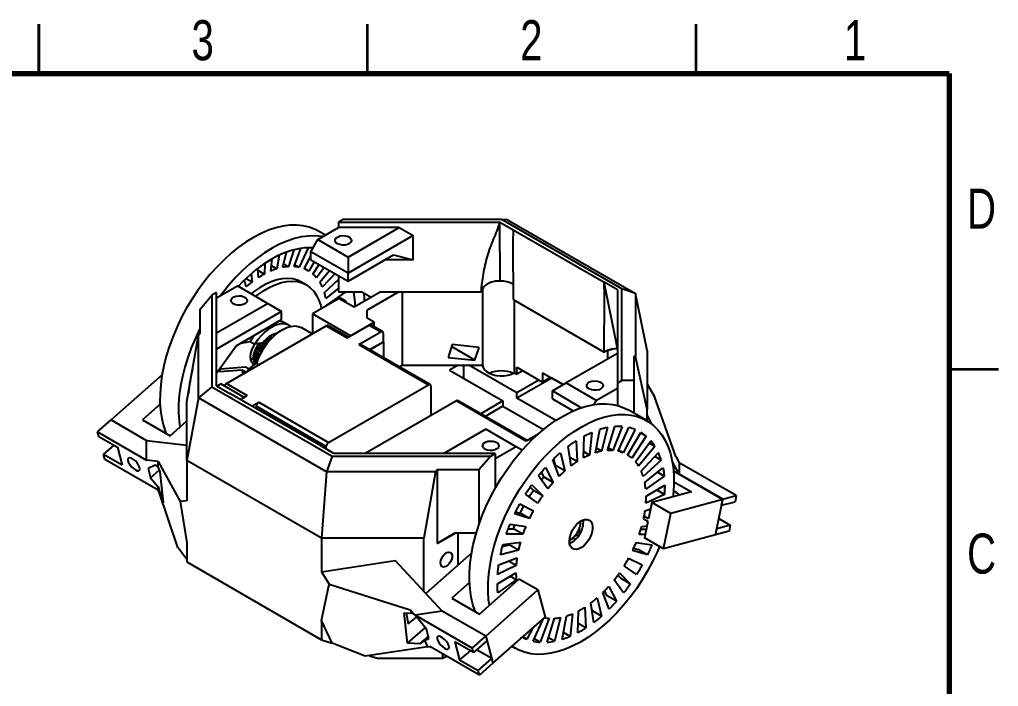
# Model space of a CAD drawing. Header units: inches. Extents: x 98 to 11594, y 76 to 8197.
# Drawn here: x 5731 to 11594, y 4201 to 8197 of the extents above; entities that cross this region are included whole.
import ezdxf

# ---------------------------------------------------------------- set-up
doc = ezdxf.new("R2010")
doc.units = ezdxf.units.IN
doc.header["$MEASUREMENT"] = 0
doc.styles.add('SLDTEXTSTYLE0', font='TXT', dxfattribs={"width": 0.75})

msp = doc.modelspace()

# ---------------------------------------------------------------- linework, layer by layer
at = {"color": 7, "linetype": 'Continuous', "lineweight": 35}
for p, q in [((5846.5, 8169.3), (5846.5, 7874)), ((5846.5, 7874), (5846.5, 8169.3)), ((7815, 7874), (7815, 8169.3)), ((9783.5, 7874), (9783.5, 8169.3)), ((11299.2, 6102.4), (11594.5, 6102.4))]:
    msp.add_line(p, q, dxfattribs=at)
at = {"color": 7, "linetype": 'Continuous', "lineweight": 70}
for p, q in [((393.7, 7874), (11299.2, 7874)), ((11299.2, 7874), (11299.2, 393.7))]:
    msp.add_line(p, q, dxfattribs=at)
at = {"color": 7, "linetype": 'Continuous', "lineweight": 25}
for p, q in [((7669.9, 6999.1), (7642.2, 6983.1)), ((7642.2, 6983.1), (8608.9, 6983.1)), ((7642.2, 6983.1), (7642.2, 6951)), ((8620.3, 6999.1), (7669.9, 6999.1)), ((8608.9, 6983.1), (8688.2, 6937.3)), ((8609.2, 6630), (8608.9, 6983.1)), ((9339.8, 6583.8), (8620.3, 6999.1)), ((8653.6, 6997.8), (8620.3, 6999.1)), ((8653.6, 6997.8), (9420.1, 6555.4)), ((7517.6, 6878.3), (7642.2, 6951)), ((7563.4, 6905), (7522.6, 6928.5)), ((8005.9, 6951), (7642.2, 6951)), ((7699.7, 6774.2), (8005.9, 6951)), ((8005.9, 6951), (8089.4, 6902.8)), ((8688.2, 6937.3), (9232.7, 6623)), ((7476.1, 6805.8), (7517.6, 6878.3)), ((7517.6, 6878.3), (7699.7, 6774.2)), ((8089.4, 6902.8), (7699.9, 6677.9)), ((8089.4, 6758.1), (8089.4, 6902.8)), ((7307.9, 6712.6), (7330.4, 6803.6)), ((7373.9, 6817.2), (7342.5, 6717.1)), ((7375.6, 6717), (7417, 6825.8)), ((7459.3, 6829.2), (7407.1, 6712.4)), ((7699.9, 6677.9), (7476.1, 6805.8)), ((7476.1, 6757.6), (7476.1, 6805.8)), ((7235.7, 6690.2), (7243.5, 6762.8)), ((7286.9, 6785.4), (7272.2, 6703.6)), ((7436.5, 6703.3), (7476.1, 6780.1)), ((7496.6, 6745.9), (7463.6, 6689.8)), ((7476.1, 6757.6), (7699.9, 6629.7)), ((7699.7, 6774.2), (7699.9, 6677.9)), ((7699.9, 6629.7), (7971.3, 6786.3)), ((8089.4, 6758.1), (7922.3, 6758.1)), ((7971.3, 6786.3), (8089.4, 6758.1)), ((7161.7, 6650.5), (7158.7, 6706.2)), ((7159.3, 6695.2), (7198.7, 6672.4)), ((7200.7, 6736.4), (7198.7, 6672.4)), ((7239.2, 6722.6), (7272.2, 6703.6)), ((7313.2, 6734), (7342.5, 6717.1)), ((7379.9, 6728.1), (7407.1, 6712.4)), ((7460.2, 6691.8), (7437.3, 6705)), ((7488.2, 6671.9), (7526.1, 6729)), ((7556.3, 6711.8), (7510.1, 6649.9)), ((7529, 6624), (7587.7, 6693.8)), ((7088.4, 6595.1), (7078.1, 6636.2)), ((7088.1, 6645.8), (7124.8, 6624.7)), ((7117.8, 6672.7), (7124.8, 6624.7)), ((7621, 6674.8), (7544.8, 6594.4)), ((7557.3, 6561.3), (7642.2, 6640.3)), ((7637.4, 6635.8), (7642.2, 6633)), ((7642.2, 6662.7), (7642.2, 6565.2)), ((7699.9, 6629.7), (7699.9, 6677.9)), ((6911.2, 6528.9), (7037.1, 6600.9)), ((7217.3, 6495.8), (7037.1, 6600.9)), ((7037.1, 6600.9), (7079.1, 6576.6)), ((7079.1, 6576.6), (7300.6, 6447.4)), ((7448.6, 6607.6), (7420.8, 6623.6)), ((7642.2, 6586.7), (7566.4, 6525.1)), ((8505, 6576.8), (8498.5, 6576.8)), ((8505, 6576.8), (8505, 6126.7)), ((9312.1, 6577.2), (9232.7, 6623)), ((9312.1, 6225.7), (9232.7, 6623)), ((9312.1, 6577.2), (9312.1, 6019.1)), ((9339.8, 6035.1), (9339.8, 6583.8)), ((9420.1, 6555.4), (9339.8, 6583.8)), ((6812.7, 6462.3), (6883.5, 6545.1)), ((6911.2, 6561.1), (6883.5, 6545.1)), ((6883.5, 6545.1), (6883.5, 5996.4)), ((6911.2, 6003.1), (6911.2, 6561.1)), ((7646.6, 6526.2), (7485.2, 6433.1)), ((7572.1, 6486), (7682.9, 6563.6)), ((7642.2, 6565.2), (7780.9, 6565.2)), ((7642.4, 6535.2), (7685.7, 6510.2)), ((7646.6, 6526.2), (7735.7, 6474.8)), ((7685.7, 6510.2), (7680.1, 6506.9)), ((7685.7, 6503.7), (7685.7, 6510.2)), ((7735.7, 6474.8), (7892.3, 6565.2)), ((7780.9, 6565.2), (7836.6, 6533.1)), ((8003.7, 6565.2), (7813.8, 6455.6)), ((7892.3, 6565.2), (8003.7, 6565.2)), ((8003.7, 6565.2), (8496.7, 6565.2)), ((8023.7, 6565.2), (8023.7, 6126.7)), ((8688.2, 6519.4), (9232.7, 6205)), ((8696.5, 6080.9), (8696.5, 6514.6)), ((9420.1, 6555.4), (9420.1, 6178.2)), ((9489.6, 6213.7), (9420.1, 6555.4)), ((6812.7, 6317.9), (6812.7, 6462.3)), ((6911.2, 6319), (7217.3, 6495.8)), ((7300.6, 6447.4), (7217.3, 6495.8)), ((7572.4, 6483.4), (7572.1, 6486)), ((7813.8, 6407.4), (7813.8, 6455.6)), ((7300.6, 6447.4), (6911.2, 6222.6)), ((7029.3, 6242.5), (7300.6, 6399.2)), ((7300.6, 6399.2), (7300.6, 6447.4)), ((7485.2, 6433.1), (7485.2, 6314.1)), ((7713.5, 6301.3), (7485.2, 6433.1)), ((7855.6, 6383.3), (7813.8, 6407.4)), ((7345.3, 6364.3), (7317.5, 6380.3)), ((7415.7, 6274), (7568.8, 6362.4)), ((7484.8, 6313.9), (7422.4, 6349.9)), ((7568.8, 6362.4), (7694, 6290)), ((7699.8, 6293.4), (7578.6, 6363.3)), ((7694, 6290), (7826.3, 6366.4)), ((7713.5, 6301.3), (7855.6, 6383.3)), ((7826.3, 6366.4), (7895.9, 6326.2)), ((7905.7, 6327.2), (7836.1, 6367.4)), ((7855.6, 6356.1), (7855.6, 6383.3)), ((6733.7, 5908.3), (6803.2, 6306.7)), ((6803.2, 6306.7), (6812.7, 6317.9)), ((6803.2, 5929.6), (6803.2, 6306.7)), ((6970.2, 6016.8), (7415.7, 6274)), ((7220.8, 6264.2), (7202, 6275)), ((7204.2, 6277.2), (7222.6, 6266.5)), ((7227.6, 6272.4), (7209.8, 6282.6)), ((7211.7, 6284.3), (7229.1, 6274.2)), ((7233, 6278.7), (7216.3, 6288.3)), ((7217.7, 6289.5), (7234.2, 6279.9)), ((7236.8, 6282.9), (7223.8, 6290.4)), ((7226.3, 6290.1), (7237.5, 6283.6)), ((7233.1, 6288.4), (7232.1, 6286.8)), ((7238.8, 6285), (7233.1, 6288.4)), ((7235.2, 6287.4), (7239, 6285.2)), ((7763.6, 6249.9), (7895.9, 6326.2)), ((7909.8, 6318.2), (7909.8, 6266.2)), ((6911.2, 6077.9), (7029.3, 6242.5)), ((7055.9, 6257.9), (7112.8, 6268.1)), ((7112.8, 6268.1), (7140.7, 6252.1)), ((7189.2, 6260.8), (7140.7, 6252.1)), ((7180.4, 6203.1), (7143.1, 6224.6)), ((7144.9, 6228.3), (7182.3, 6206.7)), ((7188.2, 6216.9), (7150.7, 6238.6)), ((7152.8, 6242.1), (7190.2, 6220.4)), ((7196.4, 6230.3), (7159.6, 6251.6)), ((7162.1, 6254.8), (7198.6, 6233.7)), ((7204.8, 6242.9), (7177.5, 6258.7)), ((7183.2, 6259.7), (7207, 6246)), ((7213.1, 6254.3), (7193.4, 6265.7)), ((7195.7, 6268.3), (7215.1, 6257)), ((7763.6, 6249.9), (8181.2, 6008.8)), ((8191.1, 6009.8), (7773.5, 6250.8)), ((7828.4, 6219.2), (7909.8, 6266.2)), ((7830.3, 6218), (7911.7, 6265)), ((7911.7, 6265), (7909.8, 6266.2)), ((7911.7, 6265), (7911.7, 6171)), ((8322.3, 6249.3), (8297.9, 6173.1)), ((8459.2, 6155.8), (8318.4, 6237.1)), ((8483.6, 6232), (8322.3, 6249.3)), ((8459.2, 6155.8), (8483.6, 6232)), ((7130.3, 6171.9), (7158.6, 6155.6)), ((7157.6, 6153), (7130.4, 6168.7)), ((7161.8, 6163.8), (7130.7, 6181.8)), ((7131.1, 6185.3), (7163.1, 6166.8)), ((7131.6, 6159.8), (7155.2, 6146.1)), ((7154.4, 6144), (7132.2, 6156.9)), ((7167.1, 6176.1), (7132.9, 6195.8)), ((7133.8, 6199.5), (7168.6, 6179.4)), ((7173.3, 6189.3), (7137.1, 6210.2)), ((7138.5, 6214), (7175, 6192.9)), ((8297.9, 6173.1), (8459.2, 6155.8)), ((9312.1, 6196.9), (9005.9, 6020.2)), ((9252.8, 6209.8), (9248.2, 6212.5)), ((9252.8, 6209.8), (9252.8, 6162.7)), ((9410.5, 6178.4), (9410.5, 6034)), ((9420.1, 6178.2), (9410.5, 6178.4)), ((9489.6, 5860), (9420.1, 6178.2)), ((9489.6, 6213.7), (9489.6, 5860)), ((6928.8, 6085.8), (6936.5, 6113.3)), ((6934, 6104.5), (7083.9, 6116.3)), ((7083.9, 6116.3), (7106.5, 6103.3)), ((7134.8, 6149.2), (7152.7, 6138.9)), ((7152.2, 6137.4), (7135.9, 6146.8)), ((7139.9, 6140.6), (7149.4, 6135.1)), ((7148.4, 6134.7), (7141.5, 6138.7)), ((7147.3, 6135.3), (7146.7, 6134.2)), ((7146.7, 6134.2), (7146.9, 6134.1)), ((7151.8, 6135.9), (7164.1, 6128.8)), ((8006.1, 6116.5), (8023.7, 6126.7)), ((8023.7, 6126.7), (8357.7, 6126.7)), ((8357.7, 6126.7), (8306.5, 6097.1)), ((8357.7, 6126.7), (8422.3, 6126.7)), ((8390, 6126.7), (8390, 6048.9)), ((8710.2, 5960.5), (8422.3, 6126.7)), ((8422.3, 6126.7), (8505, 6126.7)), ((8710.2, 6073), (8710.2, 6113.2)), ((8710.2, 6113.2), (8863.3, 6024.8)), ((6584.7, 6068.6), (6279.5, 5797.9)), ((6759.8, 6058.1), (6757.2, 6057.1)), ((6765.6, 6093.8), (6766, 6093.5)), ((7064.6, 6096.5), (6928.8, 6085.8)), ((7064.6, 6096.5), (7068.4, 6073.5)), ((7086.4, 6083.9), (7064.6, 6096.5)), ((8306.5, 6097.1), (8626.6, 5912.3)), ((8696.5, 6080.9), (8710.2, 6073)), ((8745, 6093.1), (8710.2, 6073)), ((8918.9, 6048.9), (8710.2, 5928.4)), ((8863.3, 6081.1), (8987.3, 6009.4)), ((8863.3, 6081.1), (8863.3, 6024.8)), ((8912, 6052.9), (8863.3, 6024.8)), ((8987.3, 6009.4), (8918.9, 6048.9)), ((8918.9, 6048.9), (8918.9, 6048.9)), ((6747.8, 6004.7), (6750.7, 6006.2)), ((6883.5, 5996.4), (6803.2, 5929.6)), ((6883.5, 5996.4), (7602.9, 5581.1)), ((6911.2, 6003.1), (6990.5, 5957.2)), ((6914.8, 6000.9), (6936.8, 6013.6)), ((7076, 5933.3), (6936.8, 6013.6)), ((6970.2, 6016.8), (7095.5, 5944.5)), ((7582.7, 5663.3), (8181.2, 6008.8)), ((8195.1, 6000.8), (8195.1, 5824)), ((8842.4, 6036.8), (8710.2, 5960.5)), ((8922.6, 5972.1), (9005.9, 6020.2)), ((9005.9, 6020.2), (9186.2, 5915)), ((9312.1, 5987), (9186.2, 5915)), ((9312.1, 6019.1), (9339.8, 6035.1)), ((9312.1, 6019.1), (9312.1, 5987)), ((9410.5, 6034), (9339.8, 6035.1)), ((9410.5, 6034), (9410.5, 5838.7)), ((9489.6, 6012.5), (9534.7, 5938.8)), ((6803.2, 5929.6), (6733.7, 5554.7)), ((7569.6, 5487.1), (6803.2, 5929.6)), ((7535, 5642.9), (6990.5, 5957.2)), ((7054, 5920.6), (7095.5, 5944.5)), ((7054, 5920.6), (7076, 5933.3)), ((8710.2, 5928.4), (8710.2, 5960.5)), ((8942.6, 5794.2), (8710.2, 5928.4)), ((9095.8, 5871), (8922.6, 5972.1)), ((8922.6, 5923.9), (8922.6, 5972.1)), ((8922.6, 5923.9), (9046.4, 5851.7)), ((9662.1, 5579.5), (9534.7, 5938.8)), ((6572.9, 5892.9), (6467, 5799.1)), ((6733.7, 5554.7), (6733.7, 5908.3)), ((7123.6, 5880.4), (7165.1, 5904.3)), ((7151.2, 5880.2), (7568.8, 5639.2)), ((7151.2, 5864.5), (7151.2, 5880.2)), ((7165.1, 5904.3), (7582.7, 5663.3)), ((8348.3, 5912.4), (7802.1, 5597.1)), ((8765.8, 5671.3), (8348.3, 5912.4)), ((8771.6, 5674.6), (8358.1, 5913.3)), ((8626.6, 5912.3), (8493.3, 5835.3)), ((8626.6, 5880.1), (8521.1, 5819.2)), ((8626.6, 5912.3), (8626.6, 5880.1)), ((8626.6, 5880.1), (8869.3, 5740.1)), ((9186.2, 5915), (9171.7, 5890.1)), ((9488, 5793.9), (9376.6, 5858.2)), ((9489.6, 5793), (9489.6, 5860)), ((9518.9, 5773.1), (9489.6, 5826.6)), ((6198.9, 5726.4), (6279.5, 5797.9)), ((6279.5, 5797.9), (6491.8, 5675.4)), ((6467, 5799.1), (6632.7, 5703.5)), ((6632.7, 5703.5), (6733.7, 5793)), ((9252.9, 5752.5), (9217.7, 5610.1)), ((9252.2, 5614.6), (9297.4, 5758.2)), ((9340, 5758.2), (9285.4, 5614.6)), ((9316.8, 5610), (9380.4, 5752.2)), ((6206.2, 5698.8), (6198.9, 5726.4)), ((6198.9, 5726.4), (6491.8, 5557.3)), ((6206.2, 5698.8), (6317.6, 5634.5)), ((6606.7, 5722.2), (6604.1, 5720)), ((8523.5, 5741.7), (8273.1, 5597.1)), ((8705.7, 5637.6), (8523.5, 5741.7)), ((8836.7, 5712.2), (8765.8, 5671.3)), ((9108.5, 5569.9), (9112.5, 5700.8)), ((9160.1, 5723.6), (9145.5, 5587.7)), ((9181.9, 5601.1), (9207, 5740.9)), ((9418.2, 5740.5), (9346.2, 5600.8)), ((9373.4, 5587.3), (9453.1, 5723.1)), ((9484.7, 5700.2), (9398, 5569.5)), ((9484.7, 5700.2), (9451, 5719.6)), ((6235.1, 5591.3), (6297.2, 5646.3)), ((6317.6, 5634.5), (6346.4, 5527)), ((6491.8, 5557.3), (6491.8, 5675.4)), ((6491.8, 5675.4), (6733.7, 5647.5)), ((7614.4, 5597.1), (7535, 5642.9)), ((7568.8, 5623.4), (7568.8, 5639.2)), ((8705.7, 5637.6), (8581, 5564.9)), ((8741.9, 5616.7), (8705.7, 5637.6)), ((9034.5, 5522.2), (9017.4, 5639.4)), ((9064.9, 5672.6), (9071.4, 5548)), ((9285.4, 5614.6), (9257.3, 5630.8)), ((9419.8, 5547.5), (9512.8, 5671.9)), ((9537.1, 5638.5), (9438.7, 5521.5)), ((9537.1, 5638.5), (9502.7, 5658.4)), ((6242.5, 5563.7), (6235.1, 5591.3)), ((6346.4, 5527), (6235.1, 5591.3)), ((7602.9, 5581.1), (7569.6, 5487.1)), ((7602.9, 5581.1), (8553.3, 5581.1)), ((8581, 5597.1), (7614.4, 5597.1)), ((8553.3, 5581.1), (8482.6, 5498.3)), ((8553.3, 5581.1), (8581, 5597.1)), ((8581, 5597.1), (8581, 5564.9)), ((8970.7, 5601.4), (8998.2, 5492.7)), ((9071.4, 5548), (9027, 5573.7)), ((9145.5, 5587.7), (9109.7, 5608.3)), ((9217.7, 5610.1), (9186.8, 5628)), ((9346.2, 5600.8), (9319.6, 5616.2)), ((9454.5, 5491.9), (9557.4, 5600.4)), ((9573.5, 5557.9), (9537, 5578.9)), ((9662.1, 5579.5), (9683.1, 5541.2)), ((6242.5, 5563.7), (6561.1, 5379.7)), ((6561.1, 5549.3), (6491.8, 5557.3)), ((6543, 5527.7), (6501.7, 5506.1)), ((6561.1, 5517.3), (6543, 5527.7)), ((6561.1, 5549.3), (6692.5, 5308.5)), ((6561.1, 5517.3), (6561.1, 5549.3)), ((6574.4, 5486.8), (6561.1, 5517.3)), ((7540.9, 5088.7), (6733.7, 5554.7)), ((6733.7, 5554.7), (6733.7, 5312.6)), ((8881.1, 5512.5), (8928.4, 5423.5)), ((8962.7, 5459.6), (8925.1, 5559)), ((8937.3, 5545.3), (8931.6, 5542)), ((8942.5, 5524.8), (8932.1, 5565.9)), ((8939.2, 5521.9), (8942.5, 5524.8)), ((8998.2, 5492.7), (8942.5, 5524.8)), ((9573.5, 5557.9), (9467, 5458.8)), ((9476.2, 5422.6), (9585.3, 5511.3)), ((9683.1, 5473), (9640.9, 5550.1)), ((9683.1, 5541.2), (9683.1, 5473)), ((10024.4, 5344.2), (9683.1, 5541.2)), ((6501.7, 5506.1), (6516.3, 5451.5)), ((6516.3, 5451.5), (6569.3, 5498.5)), ((6594.4, 5303.8), (6574.4, 5486.8)), ((7569.6, 5487.1), (7540.9, 5088.7)), ((8223, 5487.1), (7569.6, 5487.1)), ((8223, 5487.1), (8153.5, 5088.7)), ((8232.5, 5498.3), (8223, 5487.1)), ((8482.6, 5498.3), (8232.5, 5498.3)), ((8232.5, 5498.3), (8232.5, 5058.1)), ((8482.6, 5498.3), (8482.6, 5169.4)), ((8895.7, 5384.5), (8838.9, 5462.4)), ((8872.8, 5455.6), (8857.2, 5484.9)), ((8928.4, 5423.5), (8872.8, 5455.6)), ((9592.6, 5461.1), (9481.9, 5383.5)), ((9592.6, 5461.1), (9552.2, 5484.4)), ((9648.7, 5492.1), (9943.6, 5321.9)), ((9943.7, 5322.6), (9683.1, 5473)), ((6516.3, 5451.5), (6561.1, 5396.6)), ((6561.1, 5379.7), (6561.1, 5396.6)), ((6561.1, 5396.6), (6572.8, 5353.5)), ((8809, 5375.2), (8789.3, 5395)), ((8799.1, 5409.1), (8864.7, 5343.1)), ((9484.1, 5342), (9595.4, 5407.8)), ((9651.1, 5427.5), (9756.1, 5366.9)), ((6567.7, 5364.6), (6561.1, 5379.7)), ((6679.5, 5032.7), (6567.7, 5364.6)), ((6572.8, 5353.5), (6587.5, 5366.6)), ((6572.8, 5353.5), (6594.4, 5303.8)), ((8835.8, 5299.6), (8761.9, 5353.1)), ((8864.7, 5343.1), (8809, 5375.2)), ((9593.7, 5351.7), (9482.7, 5298.5)), ((9756.1, 5366.9), (9518.9, 5303.4)), ((9593.7, 5351.7), (9546.6, 5378.9)), ((9680.6, 5346.7), (9680.8, 5348.7)), ((9943.7, 5322.6), (10024.4, 5344.2)), ((10024.4, 5344.2), (10017, 5308.1)), ((6733.7, 5312.6), (6692.5, 5308.5)), ((6692.5, 5308.5), (6733.7, 5061.5)), ((8727.8, 5295), (8809.3, 5254.3)), ((9518.9, 5303.4), (9499, 5206)), ((9631.6, 5238.3), (9518.9, 5303.4)), ((9943.6, 5321.9), (9631.6, 5238.3)), ((9900.1, 5109.5), (9943.6, 5321.9)), ((9936.3, 5286.5), (9943.7, 5322.6)), ((9936.3, 5286.5), (10017, 5308.1)), ((8785.3, 5207.8), (8697, 5235.2)), ((8703.3, 5248.1), (8729.6, 5239.9)), ((8785.3, 5207.8), (8729.6, 5239.9)), ((9499, 5206), (9472.5, 5221.3)), ((9477.8, 5253.2), (9511.1, 5265.5)), ((9588.2, 5026), (9631.6, 5238.3)), ((8669.8, 5174.2), (8764.1, 5160.4)), ((9090.3, 5162.8), (9087.3, 5164.6)), ((9092.6, 5176.8), (9088.7, 5179.1)), ((9092.8, 5190), (9091.5, 5190.7)), ((9457.8, 5159.2), (9490.3, 5163.5)), ((9495.4, 5188.4), (9468.9, 5203.7)), ((9469.5, 5206.7), (9469.5, 5206.7)), ((9495.4, 5188.4), (9475.4, 5091.1)), ((9988.2, 5167.2), (9907.5, 5145.6)), ((9920, 5206.6), (9988.2, 5167.2)), ((9988.2, 5167.2), (9980.8, 5131.1)), ((8232.5, 5058.1), (8343.9, 5122.4)), ((8330.9, 5114.9), (8232.5, 5058.1)), ((8343.9, 5122.4), (8330.9, 5114.9)), ((8343.9, 5122.4), (8467.7, 5122.4)), ((8356.6, 5122.4), (8356.6, 4927.4)), ((8745.9, 5112.6), (8646.4, 5112.8)), ((8658.1, 5144.8), (8690.2, 5144.7)), ((8745.9, 5112.6), (8690.2, 5144.7)), ((9083, 5107.7), (9055.1, 5102.1)), ((9059.4, 5104.9), (9061.2, 5103.9)), ((9072.7, 5105.7), (9063.2, 5111.1)), ((9069.7, 5117), (9070.4, 5116.6)), ((9080.2, 5134), (9079.2, 5134.5)), ((9083.2, 5144.4), (9083.2, 5108.1)), ((9086.1, 5148.4), (9084.1, 5149.6)), ((9479.6, 5111.4), (9442.7, 5111.4)), ((9453.2, 5143.4), (9486.2, 5143.4)), ((9900.1, 5109.5), (9588.2, 5026)), ((9900.1, 5109.5), (9907.5, 5145.6)), ((9980.8, 5131.1), (9900.1, 5109.5)), ((6733.7, 5061.5), (6733.7, 4946.8)), ((8153.5, 5088.7), (7540.9, 5088.7)), ((7540.9, 5088.7), (7540.9, 4887.5)), ((8153.5, 4770.2), (8153.5, 5088.7)), ((8623.8, 5039.5), (8663.5, 5049.5)), ((8627.1, 5051.3), (8730.9, 5064.8)), ((8661, 5055.7), (8664.4, 5053.7)), ((8719.2, 5017.3), (8663.5, 5049.5)), ((9024.9, 5078.1), (9028.9, 5075.8)), ((9036.4, 5085.2), (9040.1, 5083.2)), ((9061.9, 5081.8), (9044.7, 5091.6)), ((9048.2, 5094.2), (9051, 5092.6)), ((9424.6, 5063.6), (9518.9, 5049.8)), ((9588.2, 5026), (9475.4, 5091.1)), ((6733.7, 4962.2), (6679.5, 5032.7)), ((8439.2, 5000.6), (8165.2, 4757.6)), ((8719.2, 5017.3), (8612, 4990.3)), ((9491.7, 4988.8), (9403.4, 5016.2)), ((9409.5, 5029.2), (9436, 5021)), ((9491.7, 4988.8), (9436, 5021)), ((6733.7, 4946.8), (7540.9, 4480.8)), ((7540.9, 4887.5), (7980.7, 4955.5)), ((7980.7, 4955.5), (8262.7, 4653)), ((8706, 4925.5), (8595, 4872.3)), ((8601.3, 4930.5), (8710.8, 4970.8)), ((8706, 4925.5), (8660, 4952.1)), ((9379.4, 4969.7), (9460.9, 4929)), ((7540.9, 4887.5), (7585.9, 4813.8)), ((8593.3, 4816.2), (8704.6, 4882)), ((9333.9, 4847), (9314, 4867.1)), ((9324, 4880.9), (9389.6, 4814.9)), ((9426.7, 4870.9), (9352.9, 4924.5)), ((7540.9, 4595.5), (7585.9, 4813.8)), ((7585.9, 4813.8), (8070.8, 4660.9)), ((8426.8, 4824.6), (8319.7, 4729.6)), ((8485.3, 4634), (8722.5, 4844.3)), ((8706.8, 4840.5), (8596.1, 4762.9)), ((8706.8, 4840.5), (8670.2, 4861.6)), ((8835.3, 4779.2), (8722.5, 4844.3)), ((9349.8, 4761.6), (9293, 4839.5)), ((9389.6, 4814.9), (9333.9, 4847)), ((8523.3, 4502.6), (8835.3, 4779.2)), ((8835.3, 4779.2), (8878.7, 4617)), ((9263.5, 4665), (9225.9, 4764.4)), ((9251.9, 4743.6), (9235.7, 4774.2)), ((9260.2, 4800.5), (9307.6, 4711.5)), ((8319.7, 4729.6), (8485.3, 4634)), ((9171.2, 4584.6), (9154.1, 4701.8)), ((9190.5, 4731.3), (9217.9, 4622.6)), ((9307.6, 4711.5), (9251.9, 4743.6)), ((8036, 4643), (8080.4, 4640.2)), ((8055.9, 4460.1), (8036, 4643)), ((8046.8, 4642.4), (8058.4, 4576.8)), ((8101.4, 4628.1), (8070.8, 4660.9)), ((8070.8, 4660.9), (8080.4, 4640.2)), ((8098.6, 4629.7), (8080.4, 4640.2)), ((8262.7, 4653), (8101.4, 4628.1)), ((8523.3, 4502.6), (8262.7, 4653)), ((8460.1, 4653.4), (8456.8, 4650.5)), ((9043.2, 4636.3), (9028.6, 4500.4)), ((9076.1, 4523.2), (9080.2, 4654.1)), ((9117.3, 4676), (9123.8, 4551.4)), ((9162.3, 4654.7), (9159.3, 4666.6)), ((9217.9, 4622.6), (9162.3, 4654.7)), ((7603.8, 4459.9), (7540.9, 4595.5)), ((7540.9, 4595.5), (7540.9, 4480.8)), ((8058.4, 4576.8), (8109, 4616.9)), ((8168.6, 4543.8), (8098.6, 4629.7)), ((8442.7, 4431.1), (8101.4, 4628.1)), ((8566.8, 4340.4), (8878.7, 4617)), ((8808.3, 4471.8), (8869.5, 4608.9)), ((8903.3, 4609.4), (8848.7, 4465.8)), ((8891.3, 4465.8), (8936.4, 4609.4)), ((8971, 4613.9), (8935.8, 4471.5)), ((8981.7, 4483.1), (9006.7, 4622.9)), ((9123.8, 4551.4), (9077.8, 4577.9)), ((8055.9, 4460.1), (8161, 4553.2)), ((8183.3, 4489.2), (8168.6, 4543.8)), ((8806.1, 4552.6), (8770.5, 4483.5)), ((9028.6, 4500.4), (8988.9, 4523.3)), ((7540.9, 4480.8), (7603.8, 4459.9)), ((7802.4, 4381.5), (7603.8, 4459.9)), ((8128.3, 4455.4), (8055.9, 4460.1)), ((8128.3, 4455.4), (8180, 4501.3)), ((8156.9, 4475.4), (8128.3, 4455.4)), ((8156.9, 4475.4), (8183.3, 4489.2)), ((8156.9, 4475.4), (8174.2, 4438.1)), ((8450.1, 4403.5), (8338.7, 4467.8)), ((8338.7, 4467.8), (8367.5, 4360.2)), ((8442.7, 4431.1), (8523.3, 4502.6)), ((8530.7, 4475), (8450.1, 4403.5)), ((8523.3, 4502.6), (8530.7, 4475)), ((8523.3, 4502.6), (8566.8, 4340.4)), ((8770.5, 4483.5), (8744.8, 4498.3)), ((8848.7, 4465.8), (8814.5, 4485.6)), ((8935.8, 4471.5), (8899.7, 4492.4)), ((8174.2, 4438.1), (7802.4, 4381.5)), ((8174.2, 4438.1), (8188.6, 4440.2)), ((8486.3, 4268.4), (8188.6, 4440.2)), ((8429.6, 4415.3), (8367.5, 4360.2)), ((8450.1, 4403.5), (8442.7, 4431.1)), ((8559.5, 4367.5), (8468.6, 4420)), ((8680.8, 4441.5), (8700.7, 4430.1)), ((7827.4, 4385.3), (7874.9, 4369.5)), ((7874.9, 4369.5), (8264.8, 4369.5)), ((8264.8, 4396.2), (8264.8, 4369.5)), ((8264.8, 4369.5), (8288, 4382.8)), ((8367.5, 4360.2), (8478.9, 4295.9)), ((8478.9, 4295.9), (8559.5, 4367.5)), ((8566.9, 4339.9), (8486.3, 4268.4)), ((8559.5, 4367.5), (8566.9, 4339.9)), ((8486.3, 4268.4), (8478.9, 4295.9))]:
    msp.add_line(p, q, dxfattribs=at)
at = {"color": 1, "linetype": 'Continuous', "lineweight": 25}
for p, q in [((9312.1, 5987), (9312.1, 5884.9)), ((8581, 5564.9), (8581, 5389.2))]:
    msp.add_line(p, q, dxfattribs=at)
at = {"color": 7, "linetype": 'Continuous', "lineweight": 25, "flags": 128}
for points in [[(7522.6, 6928.5), (7501.1, 6939.7), (7466.5, 6952.8), (7429.8, 6961.3), (7391.1, 6965.2), (7350.8, 6964.4), (7308.9, 6959), (7266, 6948.9), (7222.1, 6934.3), (7177.6, 6915.2), (7132.8, 6891.8), (7088, 6864.2), (7043.5, 6832.6), (6999.5, 6797.2), (6956.3, 6758.3), (6914.3, 6716), (6873.6, 6670.6), (6834.7, 6622.6), (6797.6, 6572.1), (6762.6, 6519.4), (6730.1, 6465), (6700.1, 6409.2), (6672.9, 6352.3), (6648.7, 6294.8), (6627.6, 6236.9), (6609.7, 6179.1), (6595.2, 6121.8), (6584.2, 6065.2), (6576.7, 6009.8), (6572.8, 5956), (6572.4, 5904), (6575.7, 5854.3), (6582.6, 5807.1), (6593, 5762.7), (6606.9, 5721.5), (6608.6, 5717.4)], [(7547.7, 6895.9), (7541.2, 6897), (7502.5, 6900.9), (7462.1, 6900.1), (7420.3, 6894.7), (7377.3, 6884.6), (7333.5, 6870), (7289, 6850.9), (7244.2, 6827.5), (7199.4, 6799.9), (7154.8, 6768.3), (7110.8, 6732.9), (7067.7, 6694), (7025.6, 6651.7), (6985, 6606.4), (6946, 6558.3), (6933.4, 6541.6)], [(7635.8, 6853.8), (7626.4, 6861.4), (7621.8, 6870.4), (7622.4, 6879.7), (7628.3, 6888.4), (7638.8, 6895.6), (7652.7, 6900.4), (7668.6, 6902.3), (7684.6, 6901.1), (7699.2, 6897), (7710.6, 6890.4), (7717.8, 6882), (7719.8, 6872.7), (7716.4, 6863.6), (7708.2, 6855.5), (7695.8, 6849.5), (7680.7, 6846.1), (7664.5, 6845.7), (7649, 6848.4), (7635.8, 6853.8)], [(7488.9, 6828.3), (7479.1, 6828.9), (7440.9, 6828.4), (7401.3, 6823.2), (7360.4, 6813.5), (7318.8, 6799.1), (7276.5, 6780.4), (7234, 6757.3), (7191.5, 6730.1), (7149.4, 6698.9), (7107.9, 6664), (7067.4, 6625.7), (7041.2, 6598.5)], [(7420.8, 6623.6), (7395.6, 6635.4), (7367.4, 6642.9), (7337.2, 6645.7), (7305.2, 6643.9), (7272, 6637.3), (7237.8, 6626.1), (7203.1, 6610.3), (7168.1, 6590.3), (7133.3, 6566.1), (7117.9, 6554)], [(7145.6, 6537.8), (7161.2, 6550), (7196, 6574.2), (7230.9, 6594.3), (7265.7, 6610), (7299.9, 6621.2), (7333.1, 6627.8), (7365, 6629.7), (7395.2, 6626.8), (7423.4, 6619.3), (7449.4, 6607.1), (7472.7, 6590.5), (7493.1, 6569.6), (7510.5, 6544.6), (7524.7, 6515.8), (7535.4, 6483.5), (7539.7, 6464.5)], [(7198.7, 6672.4), (7194.1, 6669.9), (7189.5, 6667.3), (7184.8, 6664.7), (7180.2, 6662), (7175.6, 6659.2), (7170.9, 6656.4), (7166.3, 6653.5), (7161.7, 6650.5)], [(7124.8, 6624.7), (7120.2, 6621.2), (7115.6, 6617.6), (7111.1, 6614), (7106.5, 6610.4), (7102, 6606.6), (7097.5, 6602.8), (7092.9, 6599), (7088.4, 6595.1)], [(7011.5, 6493.4), (7002, 6501), (6997.4, 6509.9), (6998.1, 6519.3), (7004, 6528), (7014.4, 6535.1), (7028.4, 6539.9), (7044.2, 6541.8), (7060.3, 6540.7), (7074.8, 6536.6), (7086.3, 6530), (7093.4, 6521.6), (7095.4, 6512.3), (7092.1, 6503.1), (7083.8, 6495.1), (7071.4, 6489.1), (7056.4, 6485.7), (7040.2, 6485.3), (7024.6, 6487.9), (7011.5, 6493.4)], [(7741.3, 6478.1), (7740.6, 6503), (7736.5, 6549.5), (7734.2, 6565.2)], [(7797, 6510.2), (7796.7, 6524.9), (7795, 6557.1)], [(6812.7, 6347.4), (6811.5, 6344.9), (6784.3, 6288.1), (6760.1, 6230.5), (6738.9, 6172.6), (6721.1, 6114.8), (6706.6, 6057.5), (6695.5, 6000.9), (6688, 5945.5), (6684.1, 5891.7), (6683.8, 5839.7), (6687.1, 5790), (6691.7, 5755.8)], [(7354.1, 6358.2), (7351.7, 6360.1), (7334.8, 6369.2), (7315.5, 6373.7), (7294.4, 6373.3), (7271.9, 6368.2), (7248.7, 6358.4), (7225.2, 6344.3), (7202.1, 6326), (7179.9, 6304.2), (7159.3, 6279.4), (7140.7, 6252.1)], [(7151.8, 6135.9), (7163.4, 6167.6), (7178.1, 6198.8), (7195.5, 6228.9), (7215.2, 6257.1), (7236.9, 6282.9), (7260, 6305.8), (7284.1, 6325.2), (7308.6, 6340.7), (7333.1, 6352), (7356.9, 6358.8), (7379.5, 6361), (7400.6, 6358.6), (7419.6, 6351.5), (7422.4, 6349.9)], [(7140.2, 6306.6), (7131.4, 6295.4), (7112.8, 6268.1)], [(7223.8, 6290.4), (7222.8, 6288.4), (7221.8, 6287.1)], [(7135.4, 6129.2), (7130.4, 6132.8), (7121.8, 6143.6), (7116.6, 6158.3), (7115, 6175.9), (7117.2, 6195.7), (7123, 6216.5), (7132.2, 6237.1), (7141.1, 6252.2)], [(7144.1, 6224.1), (7144.2, 6224), (7144.8, 6222.6), (7144.8, 6220.7), (7144.1, 6218.7), (7143, 6216.7), (7141.6, 6215.1), (7140, 6214.2), (7138.5, 6214)], [(7150.7, 6238.6), (7151.5, 6237.6), (7151.8, 6235.9), (7151.5, 6234), (7150.7, 6231.9), (7149.4, 6230.1), (7147.8, 6228.8), (7146.3, 6228.1), (7144.9, 6228.3)], [(7159.6, 6251.6), (7160.2, 6250.3), (7160.2, 6248.5), (7159.7, 6246.4), (7158.6, 6244.4), (7157.1, 6242.8), (7155.5, 6241.8), (7154, 6241.5), (7153.6, 6241.6)], [(7116.2, 6160.3), (7131.5, 6167.8), (7131.7, 6167.9)], [(6766.9, 6099.1), (6759.3, 6067.2), (6749.1, 6013.6), (6742.5, 5961.3), (6742, 5956)], [(7141.5, 6143.6), (7141.1, 6142.5), (7139.9, 6140.6)], [(8505, 6126.7), (8507.5, 6112.9), (8515.1, 6099.8), (8527.3, 6087.9), (8543.7, 6077.7), (8563.4, 6069.8), (8585.5, 6064.5), (8609.2, 6062.1), (8633.1, 6062.6), (8656.4, 6066), (8677.8, 6072.2), (8696.5, 6080.9)], [(9143.1, 5983.6), (9133.7, 5991.3), (9129.1, 6000.2), (9129.7, 6009.6), (9135.6, 6018.3), (9146.1, 6025.4), (9160, 6030.2), (9175.9, 6032.1), (9191.9, 6031), (9206.5, 6026.9), (9218, 6020.2), (9225.1, 6011.8), (9227.1, 6002.6), (9223.8, 5993.4), (9215.5, 5985.4), (9203.1, 5979.3), (9188, 5975.9), (9171.8, 5975.5), (9156.3, 5978.2), (9143.1, 5983.6)], [(8462.7, 4647.1), (8461, 4651.2), (8447.1, 4692.4), (8436.7, 4736.8), (8429.8, 4783.9), (8426.5, 4833.7), (8426.8, 4885.6), (8430.7, 4939.5), (8438.3, 4994.9), (8449.3, 5051.4), (8463.8, 5108.8), (8481.7, 5166.6), (8502.8, 5224.5), (8527, 5282), (8554.2, 5338.9), (8584.2, 5394.7), (8616.7, 5449.1), (8651.6, 5501.7), (8688.7, 5552.2), (8727.7, 5600.3), (8768.4, 5645.6), (8810.4, 5687.9), (8853.5, 5726.9), (8897.5, 5762.3), (8942.1, 5793.9), (8986.9, 5821.5), (9031.7, 5844.9), (9076.2, 5864), (9120, 5878.6), (9163, 5888.6), (9204.8, 5894.1), (9245.2, 5894.8), (9283.9, 5891), (9320.6, 5882.4), (9355.1, 5869.4), (9376.6, 5858.2)], [(8545.4, 4687.3), (8541.2, 4719.7), (8537.9, 4769.4), (8538.2, 4821.4), (8542.1, 4875.2), (8549.6, 4930.6), (8560.6, 4987.1), (8575.1, 5044.5), (8593, 5102.3), (8614.1, 5160.2), (8638.4, 5217.7), (8665.5, 5274.6), (8695.5, 5330.4), (8728.1, 5384.8), (8763, 5437.4), (8800.1, 5488), (8839.1, 5536), (8879.7, 5581.4), (8921.7, 5623.6), (8964.9, 5662.6), (9008.9, 5698), (9053.4, 5729.6), (9098.3, 5757.2), (9143, 5780.6), (9187.5, 5799.7), (9231.4, 5814.3), (9274.4, 5824.3), (9316.2, 5829.8), (9356.6, 5830.6), (9395.2, 5826.7), (9431.9, 5818.2), (9466.5, 5805.1), (9498.6, 5787.5), (9528.1, 5765.5), (9554.8, 5739.3), (9578.5, 5709), (9599, 5674.9), (9616.3, 5637.1), (9630.2, 5595.9), (9640.6, 5551.5), (9647.5, 5504.3), (9650.8, 5454.6), (9650.5, 5402.6), (9646.6, 5348.8), (9645.3, 5337.2)], [(9112.5, 5700.8), (9118.5, 5703.9), (9124.5, 5707), (9130.4, 5710), (9136.3, 5712.9), (9142.3, 5715.7), (9148.2, 5718.4), (9154.1, 5721), (9160.1, 5723.6)], [(8518.8, 5623.2), (8509.3, 5630.8), (8504.7, 5639.8), (8505.4, 5649.1), (8511.3, 5657.8), (8521.8, 5665), (8535.7, 5669.8), (8551.5, 5671.7), (8567.6, 5670.5), (8582.2, 5666.4), (8593.6, 5659.8), (8600.7, 5651.4), (8602.7, 5642.1), (8599.4, 5633), (8591.1, 5624.9), (8578.7, 5618.9), (8563.7, 5615.5), (8547.5, 5615.1), (8531.9, 5617.8), (8518.8, 5623.2)], [(9017.4, 5639.4), (9023.3, 5643.8), (9029.2, 5648.2), (9035.2, 5652.4), (9041.1, 5656.6), (9047, 5660.8), (9053, 5664.8), (9058.9, 5668.8), (9064.9, 5672.6)], [(6425.4, 5498.4), (6436.2, 5493.7), (6444.8, 5493.2), (6450.4, 5496.9), (6452.3, 5504.3), (6450.3, 5514.8), (6444.6, 5527.2), (6435.9, 5540), (6425, 5552.1), (6413.2, 5561.9), (6401.8, 5568.5), (6391.9, 5571.2), (6384.7, 5569.6), (6380.9, 5564), (6380.9, 5554.9), (6384.8, 5543.3), (6392.2, 5530.5), (6402.1, 5517.9), (6413.6, 5506.8), (6425.4, 5498.4)], [(8925.1, 5559), (8930.7, 5564.5), (8936.4, 5570), (8942.1, 5575.4), (8947.8, 5580.7), (8953.5, 5586), (8959.2, 5591.2), (8965, 5596.3), (8970.7, 5601.4)], [(8838.9, 5462.4), (8844.1, 5468.8), (8849.2, 5475.2), (8854.5, 5481.6), (8859.7, 5487.9), (8865, 5494.1), (8870.3, 5500.3), (8875.7, 5506.4), (8881.1, 5512.5)], [(9071.4, 5548), (9066.8, 5545), (9062.2, 5542), (9057.5, 5538.8), (9052.9, 5535.6), (9048.3, 5532.3), (9043.7, 5529), (9039.1, 5525.6), (9034.5, 5522.2)], [(9585.3, 5511.3), (9586.4, 5505.2), (9587.5, 5499.1), (9588.5, 5492.9), (9589.5, 5486.6), (9590.4, 5480.3), (9591.2, 5474), (9591.9, 5467.6), (9592.6, 5461.1)], [(8857, 5437.5), (8860.3, 5441.3), (8864.4, 5446.1), (8868.6, 5450.9), (8872.8, 5455.6)], [(8998.2, 5492.7), (8993.7, 5488.7), (8989.2, 5484.7), (8984.8, 5480.7), (8980.3, 5476.6), (8975.9, 5472.4), (8971.5, 5468.2), (8967.1, 5464), (8962.7, 5459.6)], [(8761.9, 5353.1), (8766.4, 5360.3), (8771, 5367.4), (8775.5, 5374.4), (8780.2, 5381.4), (8784.8, 5388.4), (8789.5, 5395.3), (8794.3, 5402.2), (8799.1, 5409.1)], [(8928.4, 5423.5), (8924.3, 5418.8), (8920.1, 5414), (8916, 5409.2), (8911.9, 5404.3), (8907.8, 5399.4), (8903.7, 5394.5), (8899.7, 5389.5), (8895.7, 5384.5)], [(9595.4, 5407.8), (9595.4, 5400.9), (9595.4, 5394), (9595.3, 5387), (9595.1, 5380.1), (9594.8, 5373), (9594.5, 5366), (9594.1, 5358.9), (9593.7, 5351.7)], [(8783.7, 5337.4), (8787.1, 5342.8), (8790.7, 5348.2), (8794.3, 5353.7), (8797.9, 5359.1), (8801.6, 5364.5), (8805.3, 5369.9), (8809, 5375.2)], [(8864.7, 5343.1), (8861, 5337.8), (8857.3, 5332.4), (8853.6, 5327), (8850, 5321.6), (8846.4, 5316.1), (8842.8, 5310.6), (8839.3, 5305.1), (8835.8, 5299.6)], [(9482.7, 5298.5), (9483.1, 5304), (9483.4, 5309.5), (9483.6, 5315), (9483.8, 5320.5), (9484, 5325.9), (9484, 5331.3), (9484.1, 5336.7), (9484.1, 5342)], [(8697, 5235.2), (8700.6, 5242.7), (8704.4, 5250.2), (8708.1, 5257.8), (8712, 5265.3), (8715.8, 5272.7), (8719.8, 5280.2), (8723.8, 5287.6), (8727.8, 5295)], [(8729.6, 5239.9), (8732.5, 5245.8), (8735.3, 5251.7), (8738.3, 5257.5), (8741.3, 5263.3), (8744.3, 5269.1), (8747.3, 5274.9), (8750.4, 5280.7), (8751.7, 5283)], [(8809.3, 5254.3), (8806.1, 5248.6), (8803, 5242.8), (8799.9, 5237), (8796.9, 5231.2), (8794, 5225.4), (8791, 5219.5), (8788.1, 5213.7), (8785.3, 5207.8)], [(9469.5, 5206.7), (9470.7, 5212.5), (9471.9, 5218.4), (9473, 5224.2), (9474.1, 5230.1), (9475.1, 5235.9), (9476.1, 5241.7), (9477, 5247.4), (9477.8, 5253.2)], [(8646.4, 5112.8), (8649.1, 5120.5), (8651.9, 5128.1), (8654.7, 5135.8), (8657.6, 5143.5), (8660.5, 5151.2), (8663.5, 5158.9), (8666.6, 5166.6), (8669.8, 5174.2)], [(8690.2, 5144.7), (8692.4, 5150.7), (8694.5, 5156.7), (8696.7, 5162.7), (8699, 5168.7), (8699.4, 5169.9)], [(8764.1, 5160.4), (8761.7, 5154.4), (8759.3, 5148.5), (8756.9, 5142.5), (8754.6, 5136.5), (8752.4, 5130.5), (8750.2, 5124.6), (8748, 5118.6), (8745.9, 5112.6)], [(9159.2, 5120.4), (9151.7, 5099.6), (9141, 5079.4), (9127.9, 5061), (9112.9, 5045.3), (9097, 5033.2), (9080.8, 5025.4), (9065.5, 5022.2), (9051.6, 5023.9), (9040.1, 5030.3), (9031.5, 5041.1), (9026.3, 5055.8), (9024.8, 5073.5), (9027, 5093.2), (9032.8, 5114), (9041.9, 5134.7), (9053.9, 5154.1), (9068.1, 5171.3), (9083.7, 5185.3), (9099.8, 5195.3), (9115.7, 5200.8), (9130.4, 5201.6), (9143.1, 5197.5), (9153.3, 5188.8), (9160.2, 5176), (9163.6, 5159.7), (9163.3, 5140.8), (9159.2, 5120.4)], [(9092.2, 5173.3), (9090.6, 5172.4), (9089.1, 5170.8), (9087.9, 5168.9), (9087.3, 5166.8), (9087.2, 5165), (9087.8, 5163.6), (9088.9, 5162.8), (9090.3, 5162.8)], [(9092.9, 5186.7), (9091.4, 5185.5), (9090, 5183.7), (9089.1, 5181.7), (9088.7, 5179.7), (9088.9, 5178), (9089.7, 5176.8), (9091, 5176.5), (9092.6, 5176.8)], [(9061.2, 5103.9), (9060.2, 5104.7), (9058.8, 5104.8), (9057.2, 5104.1), (9055.7, 5102.8), (9054.4, 5100.9), (9053.6, 5098.9), (9053.3, 5096.9), (9053.7, 5095.3)], [(9070.4, 5116.6), (9069.2, 5117.1), (9067.7, 5116.8), (9066.1, 5115.8), (9064.7, 5114.2), (9063.6, 5112.2), (9063, 5110.2), (9063, 5108.3), (9063.7, 5107)], [(9078.4, 5130.3), (9077, 5130.5), (9075.4, 5129.8), (9073.9, 5128.5), (9072.6, 5126.7), (9071.7, 5124.7), (9071.4, 5122.7), (9071.7, 5121.1), (9072.6, 5120)], [(9084.8, 5144.7), (9083.3, 5144.4), (9081.7, 5143.5), (9080.2, 5141.9), (9079.1, 5139.9), (9078.5, 5137.9), (9078.5, 5136), (9079.1, 5134.7), (9080.2, 5134)], [(9089.4, 5159.2), (9087.8, 5158.6), (9086.3, 5157.3), (9085, 5155.5), (9084.1, 5153.5), (9083.7, 5151.5), (9084, 5149.8), (9084.8, 5148.7), (9086.1, 5148.4)], [(9442.7, 5111.4), (9444.8, 5117.4), (9446.8, 5123.4), (9448.8, 5129.4), (9450.7, 5135.4), (9452.5, 5141.3), (9454.3, 5147.3), (9456.1, 5153.3), (9457.8, 5159.2)], [(8612, 4990.3), (8613.6, 4997.9), (8615.3, 5005.5), (8617.1, 5013.1), (8619, 5020.7), (8620.9, 5028.3), (8622.9, 5035.9), (8624.9, 5043.6), (8627.1, 5051.3)], [(8663.5, 5049.5), (8664.8, 5055.4), (8664.9, 5056.2)], [(8730.9, 5064.8), (8729.3, 5058.8), (8727.7, 5052.8), (8726.1, 5046.9), (8724.6, 5041), (8723.2, 5035), (8721.8, 5029.1), (8720.4, 5023.2), (8719.2, 5017.3)], [(9028.9, 5075.8), (9028.6, 5077.5), (9027.8, 5078.7), (9026.6, 5079.1), (9025.1, 5078.7), (9025, 5078.7)], [(9040.1, 5083.2), (9039.6, 5084.6), (9038.5, 5085.4), (9037.1, 5085.5), (9035.5, 5084.8), (9034, 5083.4), (9032.8, 5081.5), (9032, 5079.4), (9031.7, 5077.5)], [(9051, 5092.6), (9050.2, 5093.8), (9049, 5094.2), (9047.4, 5093.9), (9045.9, 5092.9), (9044.4, 5091.2), (9043.4, 5089.2), (9042.8, 5087.2), (9042.9, 5085.4)], [(9403.4, 5016.2), (9406.2, 5022.1), (9408.9, 5028), (9411.7, 5033.9), (9414.3, 5039.8), (9417, 5045.7), (9419.5, 5051.7), (9422.1, 5057.6), (9424.6, 5063.6)], [(9518.9, 5049.8), (9515.7, 5042.1), (9512.5, 5034.5), (9509.1, 5026.8), (9505.8, 5019.2), (9502.3, 5011.6), (9498.8, 5004), (9495.3, 4996.4), (9491.7, 4988.8)], [(8252.5, 4941), (8254.4, 4955.1), (8259.8, 4969.9), (8268.3, 4983.7), (8278.7, 4995.1), (8290.2, 5002.8), (8301.3, 5006), (8310.9, 5004.3), (8317.9, 4997.9), (8321.6, 4987.5), (8321.6, 4974.3), (8317.9, 4959.6), (8310.9, 4945.1), (8301.3, 4932.4), (8290.2, 4922.7), (8278.7, 4917.2), (8268.3, 4916.5), (8259.8, 4920.6), (8254.4, 4929), (8252.5, 4941)], [(9564.7, 5039.5), (9550.3, 5006.3), (9523.1, 4949.4), (9493.2, 4893.6), (9460.6, 4839.2), (9425.7, 4786.6), (9388.6, 4736), (9349.6, 4688), (9309, 4642.6), (9266.9, 4600.4), (9223.8, 4561.4), (9179.8, 4526), (9135.2, 4494.4), (9090.4, 4466.8), (9045.6, 4443.4), (9001.1, 4424.3), (8957.3, 4409.7), (8914.3, 4399.7), (8872.5, 4394.2), (8832.1, 4393.4), (8793.4, 4397.3), (8756.7, 4405.8), (8722.2, 4418.9), (8690.1, 4436.5), (8681.6, 4442.2)], [(8595, 4872.3), (8595.5, 4879.4), (8596.1, 4886.6), (8596.8, 4893.9), (8597.6, 4901.1), (8598.4, 4908.4), (8599.3, 4915.7), (8600.2, 4923.1), (8601.3, 4930.5)], [(8710.8, 4970.8), (8710, 4965.1), (8709.3, 4959.3), (8708.6, 4953.7), (8708, 4948), (8707.4, 4942.3), (8706.8, 4936.7), (8706.4, 4931.1), (8706, 4925.5)], [(9352.9, 4924.5), (9356.3, 4930), (9359.7, 4935.6), (9363.1, 4941.2), (9366.4, 4946.9), (9369.7, 4952.5), (9373, 4958.2), (9376.2, 4963.9), (9379.4, 4969.7)], [(9460.9, 4929), (9456.8, 4921.6), (9452.6, 4914.3), (9448.4, 4907), (9444.2, 4899.7), (9439.9, 4892.4), (9435.6, 4885.2), (9431.2, 4878), (9426.7, 4870.9)], [(9293, 4839.5), (9297, 4844.5), (9300.9, 4849.6), (9304.8, 4854.7), (9308.7, 4859.9), (9312.6, 4865.1), (9316.4, 4870.3), (9320.2, 4875.6), (9324, 4880.9)], [(8596.1, 4762.9), (8595.5, 4769.4), (8594.9, 4775.9), (8594.5, 4782.5), (8594.1, 4789.2), (8593.8, 4795.9), (8593.5, 4802.6), (8593.4, 4809.4), (8593.3, 4816.2)], [(9389.6, 4814.9), (9384.7, 4808.1), (9379.9, 4801.3), (9374.9, 4794.6), (9370, 4787.9), (9365, 4781.2), (9359.9, 4774.7), (9354.9, 4768.1), (9349.8, 4761.6)], [(9225.9, 4764.4), (9230.3, 4768.7), (9234.6, 4773.1), (9239, 4777.6), (9243.2, 4782.1), (9247.5, 4786.6), (9251.8, 4791.2), (9256, 4795.8), (9260.2, 4800.5)], [(9154.1, 4701.8), (9158.7, 4705.3), (9163.3, 4708.8), (9167.8, 4712.5), (9172.4, 4716.1), (9176.9, 4719.8), (9181.5, 4723.6), (9186, 4727.5), (9190.5, 4731.3)], [(9307.6, 4711.5), (9302.2, 4705.5), (9296.8, 4699.5), (9291.3, 4693.6), (9285.8, 4687.8), (9280.3, 4682), (9274.7, 4676.3), (9269.1, 4670.6), (9263.5, 4665)], [(9080.2, 4654.1), (9084.8, 4656.6), (9089.4, 4659.2), (9094.1, 4661.8), (9098.7, 4664.5), (9103.4, 4667.3), (9108, 4670.1), (9112.6, 4673), (9117.3, 4676)], [(9217.9, 4622.6), (9212.2, 4617.6), (9206.4, 4612.7), (9200.5, 4607.8), (9194.7, 4603), (9188.8, 4598.3), (9183, 4593.7), (9177.1, 4589.1), (9171.2, 4584.6)], [(9123.8, 4551.4), (9117.9, 4547.6), (9111.9, 4543.8), (9105.9, 4540.2), (9100, 4536.6), (9094, 4533.2), (9088, 4529.8), (9082.1, 4526.5), (9076.1, 4523.2)], [(8277.8, 4429.1), (8288.6, 4424.4), (8297.2, 4423.8), (8302.8, 4427.5), (8304.7, 4435), (8302.7, 4445.4), (8297, 4457.8), (8288.3, 4470.7), (8277.4, 4482.7), (8265.6, 4492.5), (8254.1, 4499.2), (8244.3, 4501.8), (8237.1, 4500.2), (8233.3, 4494.6), (8233.3, 4485.5), (8237.2, 4473.9), (8244.6, 4461.1), (8254.5, 4448.5), (8266, 4437.4), (8277.8, 4429.1)], [(9028.6, 4500.4), (9022.7, 4497.9), (9016.8, 4495.6), (9010.9, 4493.3), (9005, 4491.1), (8999.2, 4488.9), (8993.3, 4486.9), (8987.5, 4485), (8981.7, 4483.1)]]:
    msp.add_lwpolyline(points, dxfattribs=at)
at = {"color": 7, "linetype": 'Continuous', "lineweight": 25}
for centre, radius, start, end in [((7388.2, 6332.2), 389.1, 107.34782, 113.07723), ((7361.3, 6437), 280.7, 93.84563, 100.96857), ((7360.7, 6505.4), 212.1, 77.3667, 85.95303), ((7367.8, 6531.9), 184.7, 58.76108, 68.17981), ((7359.6, 6522.3), 197.3, 40.31397, 49.32497), ((8601.3, 6491.9), 138.3, 86.71385, 131.40683), ((8612.1, 6468.1), 161.9, 62.09319, 91.03687), ((7316.1, 6491.6), 250.7, 24.19679, 31.87759), ((8546.3, 6560.9), 50.4, 136.33466, 161.60426), ((8545.2, 6576.4), 40.3, 151.5664, 179.53695), ((7227.8, 6458.8), 345, 11.07112, 17.27881), ((7280.3, 6314.5), 75.6, 60.53751, 86.654), ((7574.5, 6354.3), 9.9, 65.69288, 125.61758), ((7832, 6358.3), 9.9, 65.69288, 125.61758), ((7312.8, 6170), 153.3, 104.09216, 143.67671), ((7221.1, 6255.5), 35, 81.52655, 85.61877), ((7216.5, 6270), 34.4, 36.68568, 62.3509), ((7222.3, 6260.4), 29.9, 64.38544, 68.92466), ((7901.3, 6319.5), 8.6, 350.78596, 129.20329), ((7279.8, 6159.4), 151.5, 152.95212, 154.49213), ((7280.9, 6158.9), 152.7, 147.00481, 148.5366), ((7274.1, 6163.8), 144.3, 140.9269, 142.5174), ((7163.1, 6259.8), 6.08, 277.31934, 333.69607), ((7769.4, 6241.8), 9.9, 65.69288, 125.61758), ((9316.6, 6097.3), 129.4, 106.69895, 119.56551), ((9311.9, 6034.6), 189.4, 89.84609, 99.89), ((7125.8, 6179.4), 8.76, 301.28374, 0.92802), ((7208.3, 6173.4), 78, 181.0793, 183.47725), ((7231, 6172.5), 100.7, 172.71953, 174.74117), ((7127.9, 6192.7), 8.07, 292.82712, 9.38465), ((7125.8, 6167.1), 9.32, 308.54817, 353.66359), ((7188.4, 6170.9), 57.9, 191.11492, 194.03981), ((7252.8, 6168.7), 122.9, 165.50779, 167.27812), ((7131.8, 6206.8), 7.63, 285.18044, 17.03133), ((7270, 6163.5), 140.9, 159.02787, 160.6441), ((9292.5, 6100.8), 120.1, 111.65126, 119.82382), ((7197.9, 6023.3), 121.7, 112.25985, 147.22001), ((7127.9, 6156.1), 9.74, 315.14011, 347.07166), ((7173.9, 6166.1), 42.6, 203.41405, 207.00035), ((7165.9, 6161.2), 33.2, 218.3502, 222.58923), ((8617.2, 5916.4), 175.7, 65.92455, 114.07545), ((6986.6, 5991.3), 30.3, 122.68098, 160.59011), ((8186.7, 6002.1), 8.6, 350.78596, 129.20329), ((7181.4, 5878.8), 30.3, 122.60548, 177.39452), ((8354, 5904.3), 9.9, 65.69288, 125.61758), ((9333.6, 5335.6), 424.6, 100.9641, 107.35527), ((9318.1, 5448.8), 310.2, 85.96366, 93.84417), ((9325.9, 5509.7), 248.6, 68.21042, 77.34512), ((9328.9, 5518.7), 239.1, 49.35363, 58.72759), ((7599, 5637.8), 30.3, 122.60548, 177.39452), ((9298.2, 5489.9), 281.4, 31.88552, 40.2953), ((9324, 5168.4), 455.8, 113.06882, 118.22466), ((9280.5, 5285.9), 330.3, 100.9641, 107.35527), ((9268.4, 5373.9), 241.3, 85.96366, 93.84417), ((9274.5, 5421.3), 193.3, 68.21042, 77.34512), ((9276.8, 5428.3), 186, 49.35363, 58.72759), ((9213.9, 5446.1), 376.6, 17.27329, 24.19723), ((9252.9, 5405.9), 218.8, 31.88552, 40.2953), ((9187.3, 5371.8), 292.9, 17.27329, 24.19723), ((9077.7, 5344.5), 406.1, 5.5106, 11.07898), ((9637.2, 5317.8), 53.5, 33.16752, 77.78233), ((9090.7, 5192.1), 3.04, 245.17651, 313.69545), ((8970.4, 5189.9), 122.9, 345.50779, 347.27812), ((8992.3, 5186.1), 100.7, 352.71953, 354.74117), ((9015, 5185.2), 78, 1.0793, 3.47725), ((9006.9, 5183), 101.4, 342.51128, 8.69611), ((8965, 5186.8), 142.7, 295.25564, 346.11171), ((8949.1, 5194.8), 144.3, 320.9269, 322.5174), ((8942.3, 5199.7), 152.7, 327.00481, 328.5366), ((8943.4, 5199.2), 151.5, 332.95212, 334.49213), ((8953.2, 5195.1), 140.9, 339.02787, 340.6441), ((8988.6, 5149), 83.5, 298.85188, 301.14275), ((8975.7, 5167.9), 106.4, 307.22304, 309.17157), ((8961.4, 5183.9), 127.9, 314.44238, 316.16615), ((9179.1, 4886.1), 474.5, 180.50004, 185.51905), ((8890.7, 4994.3), 389.1, 287.34782, 293.07723), ((8918.3, 4821.7), 212.9, 258.16288, 265.94584), ((8917.6, 4889.5), 280.7, 273.84563, 280.96857), ((8858.8, 4704.2), 237.7, 240.81825, 248.17724), ((8867.9, 4737.9), 272.7, 257.3667, 265.95303), ((8867.1, 4825.9), 360.9, 273.84563, 280.96857)]:
    msp.add_arc(centre, radius, start, end, dxfattribs=at)
for points, knots in [([(8496.7, 6565.2), (8499.4, 6600.9), (8503.7, 6636.5), (8515.7, 6707.3), (8523.6, 6742.6), (8538.7, 6794.8), (8544.4, 6812), (8556.7, 6846.4), (8563.6, 6863.4), (8577.7, 6897.3), (8585, 6914.2), (8598.3, 6948.3), (8604.2, 6965.6), (8608.9, 6983.1)], [0, 0, 0, 0, 0.25, 0.25, 0.5, 0.5, 0.625, 0.625, 0.75, 0.75, 0.875, 0.875, 1, 1, 1, 1]), ([(8688.2, 6937.3), (8684.3, 6870), (8685.3, 6799.8), (8686.7, 6694.4), (8687.3, 6659.3), (8688, 6589.2), (8688.2, 6554.2), (8688.2, 6519.4)], [0, 0, 0, 0, 0.5, 0.5, 0.75, 0.75, 1, 1, 1, 1]), ([(9232.7, 6205), (9232.7, 6239.9), (9233, 6274.6), (9233.7, 6343.8), (9234.2, 6378.4), (9235.7, 6482), (9236.6, 6551.2), (9232.7, 6623)], [0, 0, 0, 0, 0.25, 0.25, 0.5, 0.5, 1, 1, 1, 1]), ([(9279.4, 6221.2), (9276.6, 6220.7), (9273.7, 6220.1), (9263.1, 6217.7), (9255.4, 6215.3), (9248.2, 6212.5)], [0.1996968, 0.1996968, 0.1996968, 0.1996968, 0.25, 0.25, 0.3919131, 0.3919131, 0.3919131, 0.3919131])]:
    msp.add_open_spline(points, degree=3, knots=knots, dxfattribs=at)

# ---------------------------------------------------------------- texts
at = {"color": 7, "linetype": 'Continuous', "lineweight": 0, "char_height": 240, "attachment_point": 2, "style": 'SLDTEXTSTYLE0'}
for s, insert in [('3', (6828.3, 8193.5)), ('2', (8796.8, 8193.5)), ('1', (10735.8, 8193.5)), ('D', (11493.3, 7184.1)), ('C', (11493.6, 5117.2))]:
    msp.add_mtext(s, dxfattribs=dict(at, insert=insert))

doc.saveas('drawing.dxf')
